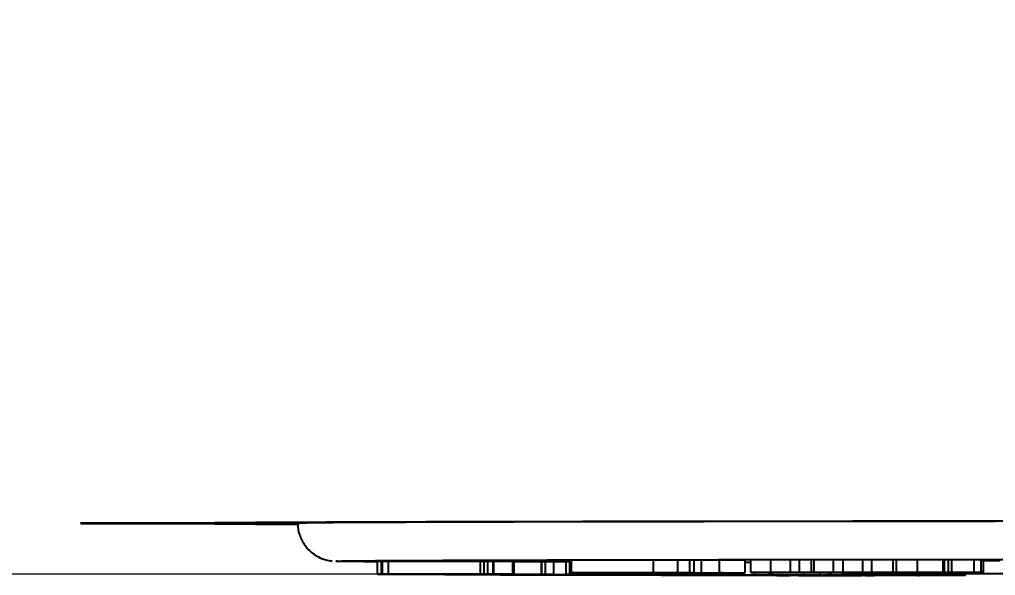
# Model space of a CAD drawing. Header units: millimetres. Extents: x 2451 to 4400, y 944 to 2322.
# Drawn here: x 3177.4 to 3254.7, y 1037.7 to 1081.7 of the extents above; entities that cross this region are included whole.
import ezdxf

# ---------------------------------------------------------------- set-up
doc = ezdxf.new("R2010")
doc.units = ezdxf.units.MM
doc.layers.add('AM_5', color=3, linetype='Continuous', lineweight=25)
doc.styles.add('SLDTEXTSTYLE1', font='txt.shx', dxfattribs={"width": 0.7, "bigfont": 'gbcbig.shx'})
doc.dimstyles.new('SLDDIMSTYLE12$0', dxfattribs={"dimtxt": 12, "dimasz": 10, "dimexe": 0, "dimexo": 0.0625, "dimgap": 0.875, "dimtad": 1, "dimdec": 1, "dimlfac": 1.8, "dimrnd": 1e-09, "dimzin": 12, "dimdsep": 46, "dimtxsty": 'SLDTEXTSTYLE1', "dimcen": 0.09, "dimdle": 8.16, "dimclrd": 3, "dimclre": 3, "dimadec": 0, "dimazin": 3, "dimtfac": 1, "dimtdec": 1, "dimtofl": 0, "dimtmove": 0, "dimatfit": 3, "dimfxl": 0, "dimfrac": 2, "dimtolj": 1, "dimlwd": 5, "dimlwe": 5, "dimarcsym": 0})

# ---------------------------------------------------------------- blocks, each defined once
blk = doc.blocks.new('*D67')
at = {"layer": 'AM_5', "color": 3, "lineweight": 5, "transparency": 16777216}
blk.add_line((3206.604, 1082.864), (3077.151, 1082.864), dxfattribs=at)
at = {"layer": 'AM_5', "color": 3, "linetype": 'Continuous', "lineweight": 5, "transparency": 16777216}
for p, q in [((3077.151, 1072.864), (3077.151, 1047.791)), ((3205.709, 1037.791), (3077.151, 1037.791))]:
    blk.add_line(p, q, dxfattribs=at)
at = {"layer": 'AM_5', "color": 3, "transparency": 16777216}
for points in [[(3075.485, 1072.864), (3078.818, 1072.864), (3077.151, 1082.864)], [(3075.485, 1047.791), (3078.818, 1047.791), (3077.151, 1037.791)]]:
    blk.add_solid(points, dxfattribs=at)
at = {"layer": 'Defpoints', "color": 0, "transparency": 16777216}
for p in [(3206.667, 1082.864), (3077.151, 1037.791), (3205.772, 1037.791)]:
    blk.add_point(p, dxfattribs=at)
at = {"layer": 'AM_5', "color": 0, "transparency": 16777216, "insert": (3070.276, 1060.328), "char_height": 12, "attachment_point": 5, "rotation": 90, "style": 'SLDTEXTSTYLE1'}
blk.add_mtext('\\A1;45', dxfattribs=at)

msp = doc.modelspace()

# ---------------------------------------------------------------- linework, layer by layer
at = {"color": 7, "linetype": 'Continuous', "lineweight": 25}
for p, q in [((3202.467, 1038.809), (3202.521, 1038.811)), ((3206.078, 1038.792), (3205.772, 1038.791)), ((3205.772, 1037.791), (3205.772, 1038.791)), ((3206.141, 1038.791), (3206.078, 1038.792)), ((3206.078, 1037.792), (3206.078, 1038.792)), ((3206.141, 1038.791), (3206.141, 1037.791)), ((3213.932, 1038.793), (3206.631, 1038.79)), ((3206.631, 1037.79), (3206.631, 1038.79)), ((3213.932, 1037.793), (3213.932, 1038.793)), ((3214.51, 1038.795), (3214.203, 1038.795)), ((3214.203, 1037.795), (3214.203, 1038.795)), ((3214.92, 1038.79), (3214.51, 1038.795)), ((3214.51, 1037.795), (3214.51, 1038.795)), ((3214.976, 1038.788), (3214.92, 1038.79)), ((3214.92, 1037.79), (3214.92, 1038.79)), ((3214.979, 1037.788), (3214.979, 1038.788)), ((3216.48, 1037.777), (3216.48, 1038.777)), ((3216.583, 1037.775), (3216.583, 1038.775)), ((3218.747, 1038.757), (3216.583, 1038.755)), ((3218.747, 1037.757), (3218.747, 1038.757)), ((3219.04, 1038.759), (3218.763, 1038.759)), ((3218.763, 1037.759), (3218.763, 1038.759)), ((3219.726, 1038.757), (3219.04, 1038.759)), ((3219.04, 1038.759), (3219.04, 1037.759)), ((3219.726, 1037.757), (3219.726, 1038.757)), ((3220.703, 1038.749), (3219.726, 1038.748)), ((3220.98, 1038.751), (3220.703, 1038.751)), ((3220.703, 1037.751), (3220.703, 1038.751)), ((3221.125, 1038.751), (3220.98, 1038.751)), ((3220.98, 1037.751), (3220.98, 1038.751)), ((3227.615, 1038.895), (3221.125, 1038.875)), ((3221.125, 1037.875), (3221.125, 1038.875)), ((3229.547, 1038.9), (3227.615, 1038.899)), ((3227.615, 1037.899), (3227.615, 1038.899)), ((3229.547, 1037.9), (3229.547, 1038.9)), ((3230.5, 1038.895), (3229.547, 1038.895)), ((3230.5, 1037.895), (3230.5, 1038.895)), ((3231.419, 1038.884), (3230.846, 1038.885)), ((3230.846, 1037.885), (3230.846, 1038.885)), ((3232.847, 1038.889), (3231.419, 1038.884)), ((3231.419, 1037.884), (3231.419, 1038.884)), ((3234.874, 1038.894), (3232.847, 1038.893)), ((3232.847, 1037.893), (3232.847, 1038.893)), ((3234.874, 1037.894), (3234.874, 1038.894)), ((3236.908, 1038.912), (3235.328, 1038.909)), ((3235.328, 1037.91), (3235.328, 1038.909)), ((3238.47, 1038.919), (3236.908, 1038.919)), ((3236.908, 1037.919), (3236.908, 1038.919)), ((3238.47, 1037.919), (3238.47, 1038.919)), ((3239.184, 1038.915), (3238.47, 1038.917)), ((3240.119, 1038.916), (3239.184, 1038.915)), ((3239.184, 1037.915), (3239.184, 1038.915)), ((3240.35, 1038.918), (3240.119, 1038.916)), ((3240.119, 1037.916), (3240.119, 1038.916)), ((3241.873, 1038.917), (3240.35, 1038.918)), ((3240.35, 1037.918), (3240.35, 1038.918)), ((3242.633, 1038.919), (3241.873, 1038.918)), ((3241.873, 1037.918), (3241.873, 1038.918)), ((3244.197, 1038.927), (3242.633, 1038.926)), ((3242.633, 1037.926), (3242.633, 1038.926)), ((3244.197, 1037.927), (3244.197, 1038.927)), ((3244.912, 1038.923), (3244.197, 1038.925)), ((3246.604, 1038.925), (3244.912, 1038.923)), ((3244.912, 1037.923), (3244.912, 1038.923)), ((3246.858, 1038.927), (3246.604, 1038.925)), ((3246.604, 1037.925), (3246.604, 1038.925)), ((3248.523, 1038.926), (3246.858, 1038.927)), ((3246.858, 1037.927), (3246.858, 1038.927)), ((3248.523, 1037.926), (3248.523, 1038.926)), ((3250.662, 1038.92), (3250.549, 1038.921)), ((3250.549, 1037.921), (3250.549, 1038.921)), ((3250.662, 1037.92), (3250.662, 1038.92)), ((3250.968, 1038.911), (3250.662, 1038.911)), ((3251.238, 1038.914), (3250.968, 1038.911)), ((3250.968, 1037.911), (3250.968, 1038.911)), ((3253.002, 1038.913), (3251.238, 1038.914)), ((3251.238, 1037.914), (3251.238, 1038.914)), ((3253.002, 1037.913), (3253.002, 1038.913)), ((3253.572, 1037.904), (3253.572, 1038.904)), ((3253.737, 1037.903), (3253.737, 1038.903)), ((3205.772, 1037.791), (3206.078, 1037.792)), ((3206.163, 1037.787), (3205.772, 1037.791)), ((3206.078, 1037.792), (3206.141, 1037.791)), ((3206.452, 1037.787), (3206.469, 1037.787)), ((3206.631, 1037.79), (3213.932, 1037.793)), ((3214.078, 1037.791), (3206.777, 1037.788)), ((3207.625, 1037.789), (3207.625, 1037.772)), ((3211.077, 1037.783), (3211.077, 1037.79)), ((3212.034, 1037.747), (3211.088, 1037.751)), ((3211.088, 1037.751), (3211.365, 1037.751)), ((3211.365, 1037.751), (3211.554, 1037.751)), ((3212.311, 1037.747), (3212.034, 1037.747)), ((3212.122, 1037.748), (3212.311, 1037.747)), ((3212.136, 1037.75), (3218.747, 1037.757)), ((3218.52, 1037.756), (3212.278, 1037.749)), ((3212.311, 1037.747), (3212.311, 1037.749)), ((3213.477, 1037.741), (3218.568, 1037.756)), ((3213.477, 1037.741), (3213.477, 1037.751)), ((3213.619, 1037.74), (3213.477, 1037.741)), ((3220.878, 1037.748), (3213.619, 1037.74)), ((3214.259, 1037.794), (3214.203, 1037.795)), ((3214.203, 1037.795), (3214.51, 1037.795)), ((3214.51, 1037.795), (3214.92, 1037.79)), ((3214.92, 1037.79), (3214.902, 1037.788)), ((3219.726, 1037.757), (3215.278, 1037.743)), ((3215.278, 1037.743), (3215.326, 1037.743)), ((3215.326, 1037.743), (3220.735, 1037.749)), ((3215.326, 1037.743), (3215.326, 1037.743)), ((3215.477, 1037.742), (3215.477, 1037.735)), ((3215.821, 1037.732), (3215.515, 1037.734)), ((3218.091, 1037.745), (3218.091, 1037.743)), ((3218.568, 1037.756), (3218.52, 1037.756)), ((3218.905, 1037.759), (3218.763, 1037.759)), ((3218.763, 1037.759), (3219.04, 1037.759)), ((3219.04, 1037.759), (3219.726, 1037.757)), ((3220.015, 1037.723), (3225.679, 1037.733)), ((3226.158, 1037.731), (3220.535, 1037.721)), ((3220.891, 1037.75), (3220.703, 1037.751)), ((3220.703, 1037.751), (3220.98, 1037.751)), ((3220.728, 1037.734), (3220.728, 1037.748)), ((3220.735, 1037.749), (3220.735, 1037.751)), ((3220.98, 1037.751), (3221.926, 1037.747)), ((3221.125, 1037.875), (3227.867, 1037.896)), ((3221.993, 1037.876), (3221.125, 1037.875)), ((3221.648, 1037.747), (3221.46, 1037.748)), ((3221.926, 1037.747), (3221.648, 1037.747)), ((3221.926, 1037.747), (3221.926, 1037.876)), ((3224.266, 1037.883), (3222.766, 1037.879)), ((3222.93, 1037.875), (3222.93, 1037.879)), ((3222.93, 1037.875), (3222.933, 1037.875)), ((3222.933, 1037.875), (3222.933, 1037.879)), ((3223.275, 1037.735), (3225.103, 1037.737)), ((3223.429, 1037.735), (3223.275, 1037.735)), ((3223.49, 1037.743), (3223.49, 1037.875)), ((3223.87, 1037.74), (3223.87, 1037.875)), ((3228.897, 1037.877), (3224.266, 1037.883)), ((3226.236, 1037.89), (3224.818, 1037.885)), ((3224.818, 1037.885), (3229.449, 1037.878)), ((3225.103, 1037.737), (3225.103, 1037.874)), ((3225.103, 1037.737), (3228.181, 1037.729)), ((3225.817, 1037.869), (3226.963, 1037.871)), ((3230.867, 1037.883), (3226.236, 1037.89)), ((3226.351, 1037.877), (3226.351, 1037.88)), ((3229.547, 1037.9), (3226.788, 1037.891)), ((3226.788, 1037.891), (3230.446, 1037.886)), ((3228.181, 1037.729), (3226.904, 1037.726)), ((3226.912, 1037.875), (3226.912, 1037.88)), ((3226.963, 1037.871), (3226.963, 1037.88)), ((3226.963, 1037.871), (3228.897, 1037.877)), ((3234.874, 1037.894), (3227.304, 1037.87)), ((3227.615, 1037.899), (3229.547, 1037.9)), ((3227.867, 1037.896), (3227.615, 1037.899)), ((3228.181, 1037.729), (3228.181, 1037.873)), ((3228.195, 1037.873), (3228.195, 1037.705)), ((3228.815, 1037.894), (3228.815, 1037.898)), ((3228.815, 1037.894), (3230.5, 1037.895)), ((3229.449, 1037.885), (3229.449, 1037.878)), ((3229.449, 1037.878), (3230.867, 1037.883)), ((3229.676, 1037.878), (3229.676, 1037.712)), ((3230.846, 1037.885), (3231.419, 1037.884)), ((3231.419, 1037.884), (3233.114, 1037.89)), ((3232.626, 1037.855), (3232.395, 1037.855)), ((3232.626, 1037.855), (3232.626, 1037.887)), ((3232.847, 1037.893), (3234.874, 1037.894)), ((3233.114, 1037.89), (3232.847, 1037.893)), ((3234.8, 1037.716), (3234.8, 1037.893)), ((3235.328, 1037.91), (3238.424, 1037.914)), ((3236.189, 1037.909), (3235.328, 1037.91)), ((3235.636, 1037.711), (3235.636, 1037.909)), ((3236.799, 1037.711), (3236.799, 1037.91)), ((3236.908, 1037.919), (3238.47, 1037.919)), ((3236.978, 1037.712), (3236.978, 1037.911)), ((3238.179, 1037.912), (3237.478, 1037.911)), ((3237.879, 1037.9), (3237.879, 1037.912)), ((3237.879, 1037.9), (3238.22, 1037.904)), ((3238.087, 1037.9), (3237.879, 1037.9)), ((3238.47, 1037.919), (3238.323, 1037.918)), ((3238.323, 1037.918), (3239.184, 1037.915)), ((3239.048, 1037.895), (3250.968, 1037.911)), ((3239.906, 1037.894), (3239.048, 1037.895)), ((3239.171, 1037.911), (3239.161, 1037.911)), ((3239.184, 1037.915), (3240.119, 1037.916)), ((3241.919, 1037.917), (3239.407, 1037.914)), ((3239.407, 1037.914), (3239.818, 1037.913)), ((3239.507, 1037.708), (3239.507, 1037.895)), ((3239.818, 1037.913), (3239.818, 1037.915)), ((3240.119, 1037.916), (3240.35, 1037.918)), ((3240.314, 1037.901), (3248.086, 1037.912)), ((3241.177, 1037.901), (3240.314, 1037.901)), ((3240.35, 1037.918), (3241.919, 1037.917)), ((3240.839, 1037.703), (3240.839, 1037.896)), ((3245.872, 1037.903), (3241.197, 1037.897)), ((3241.935, 1037.906), (3241.244, 1037.904)), ((3241.53, 1037.704), (3241.53, 1037.897)), ((3241.68, 1037.705), (3241.68, 1037.897)), ((3241.873, 1037.918), (3244.151, 1037.922)), ((3242.733, 1037.918), (3241.873, 1037.918)), ((3241.919, 1037.917), (3241.919, 1037.918)), ((3250.005, 1037.914), (3242.469, 1037.903)), ((3242.538, 1037.887), (3242.538, 1037.899)), ((3242.746, 1037.887), (3242.538, 1037.887)), ((3242.608, 1037.912), (3242.608, 1037.918)), ((3242.633, 1037.926), (3244.197, 1037.927)), ((3243.174, 1037.899), (3243.174, 1037.836)), ((3243.174, 1037.833), (3243.174, 1037.836)), ((3243.174, 1037.836), (3253.063, 1037.836)), ((3244.215, 1037.833), (3243.174, 1037.833)), ((3243.174, 1037.775), (3243.174, 1037.833)), ((3243.174, 1037.772), (3243.174, 1037.775)), ((3243.174, 1037.775), (3244.215, 1037.775)), ((3251.252, 1037.772), (3243.174, 1037.772)), ((3243.591, 1037.908), (3243.591, 1037.923)), ((3243.817, 1037.908), (3243.591, 1037.908)), ((3243.853, 1037.899), (3243.853, 1037.9)), ((3243.853, 1037.899), (3245.505, 1037.899)), ((3244.197, 1037.927), (3244.015, 1037.926)), ((3244.015, 1037.926), (3244.912, 1037.923)), ((3244.119, 1037.917), (3244.023, 1037.92)), ((3244.215, 1037.775), (3244.215, 1037.833)), ((3244.912, 1037.923), (3246.604, 1037.925)), ((3245.505, 1037.899), (3244.996, 1037.898)), ((3248.523, 1037.926), (3245.191, 1037.922)), ((3245.505, 1037.899), (3245.505, 1037.903)), ((3245.633, 1037.893), (3245.633, 1037.903)), ((3245.782, 1037.893), (3245.633, 1037.893)), ((3245.775, 1037.778), (3245.775, 1037.83)), ((3247.814, 1037.897), (3245.872, 1037.903)), ((3246.165, 1037.7), (3246.165, 1037.772)), ((3246.315, 1037.699), (3246.315, 1037.772)), ((3246.433, 1037.772), (3246.433, 1037.699)), ((3246.604, 1037.925), (3246.858, 1037.927)), ((3253.002, 1037.913), (3246.691, 1037.904)), ((3246.691, 1037.904), (3248.672, 1037.898)), ((3246.858, 1037.927), (3248.523, 1037.926)), ((3247.583, 1037.914), (3246.933, 1037.912)), ((3247.829, 1037.698), (3247.829, 1037.772)), ((3248.086, 1037.912), (3248.34, 1037.914)), ((3248.34, 1037.914), (3250.005, 1037.914)), ((3248.541, 1037.905), (3248.541, 1037.907)), ((3248.631, 1037.904), (3248.541, 1037.905)), ((3248.554, 1037.682), (3248.554, 1037.772)), ((3248.65, 1037.682), (3248.65, 1037.772)), ((3248.652, 1037.806), (3248.652, 1037.83)), ((3252.459, 1037.806), (3248.652, 1037.806)), ((3252.613, 1037.804), (3248.652, 1037.804)), ((3248.652, 1037.804), (3248.652, 1037.777)), ((3248.672, 1037.898), (3248.672, 1037.907)), ((3249.017, 1037.896), (3249.017, 1037.907)), ((3250.212, 1037.833), (3252.113, 1037.833)), ((3250.212, 1037.775), (3250.212, 1037.804)), ((3250.212, 1037.775), (3251.252, 1037.775)), ((3250.264, 1037.695), (3250.264, 1037.772)), ((3250.382, 1037.696), (3250.382, 1037.772)), ((3250.549, 1037.921), (3250.662, 1037.92)), ((3250.968, 1037.911), (3251.238, 1037.914)), ((3251.238, 1037.914), (3253.002, 1037.913)), ((3251.252, 1037.775), (3251.252, 1037.804)), ((3251.252, 1037.775), (3251.252, 1037.772)), ((3252.308, 1037.694), (3252.308, 1037.804)), ((3258.181, 1037.772), (3252.613, 1037.804)), ((3253.063, 1037.836), (3253.063, 1037.902)), ((3218.865, 1037.723), (3219.108, 1037.724)), ((3220.551, 1037.719), (3218.865, 1037.723)), ((3219.108, 1037.724), (3219.401, 1037.723)), ((3220.502, 1037.72), (3220.793, 1037.719)), ((3220.793, 1037.719), (3220.551, 1037.719)), ((3220.793, 1037.719), (3220.793, 1037.722)), ((3226.904, 1037.726), (3226.702, 1037.726)), ((3231.823, 1037.696), (3232.004, 1037.697)), ((3233.881, 1037.693), (3231.823, 1037.696)), ((3232.004, 1037.697), (3232.303, 1037.696)), ((3232.929, 1037.696), (3237.204, 1037.709)), ((3235.587, 1037.701), (3233.615, 1037.695)), ((3233.761, 1037.694), (3233.761, 1037.696)), ((3233.761, 1037.694), (3234.062, 1037.694)), ((3234.062, 1037.694), (3233.881, 1037.693)), ((3234.062, 1037.694), (3234.062, 1037.697)), ((3236.915, 1037.699), (3235.587, 1037.701)), ((3237.889, 1037.708), (3235.766, 1037.702)), ((3235.766, 1037.702), (3236.838, 1037.7)), ((3236.799, 1037.711), (3236.978, 1037.712)), ((3237.055, 1037.711), (3236.799, 1037.711)), ((3236.838, 1037.7), (3236.838, 1037.705)), ((3236.978, 1037.712), (3239.507, 1037.708)), ((3237.387, 1037.688), (3237.387, 1037.707)), ((3237.387, 1037.688), (3237.535, 1037.689)), ((3242.054, 1037.683), (3237.387, 1037.688)), ((3237.535, 1037.689), (3237.535, 1037.707)), ((3237.535, 1037.689), (3237.81, 1037.688)), ((3238.421, 1037.689), (3241.973, 1037.703)), ((3239.113, 1037.708), (3238.513, 1037.709)), ((3241.016, 1037.695), (3239.153, 1037.688)), ((3239.365, 1037.687), (3239.365, 1037.689)), ((3239.365, 1037.687), (3240.555, 1037.685)), ((3239.662, 1037.701), (3240.105, 1037.703)), ((3240.555, 1037.685), (3240.555, 1037.693)), ((3242.341, 1037.694), (3241.016, 1037.695)), ((3242.705, 1037.702), (3241.166, 1037.696)), ((3241.166, 1037.696), (3242.491, 1037.694)), ((3241.53, 1037.704), (3241.68, 1037.705)), ((3241.759, 1037.704), (3241.53, 1037.704)), ((3241.68, 1037.705), (3246.165, 1037.7)), ((3241.973, 1037.703), (3242.037, 1037.703)), ((3243.524, 1037.686), (3242.054, 1037.683)), ((3242.491, 1037.694), (3242.491, 1037.701)), ((3242.815, 1037.69), (3242.541, 1037.69)), ((3242.541, 1037.69), (3242.642, 1037.69)), ((3244.281, 1037.695), (3242.815, 1037.69)), ((3243.008, 1037.682), (3243.008, 1037.685)), ((3244.934, 1037.68), (3243.008, 1037.682)), ((3243.008, 1037.682), (3243.125, 1037.682)), ((3243.125, 1037.682), (3243.125, 1037.685)), ((3243.125, 1037.682), (3243.51, 1037.682)), ((3244.595, 1037.701), (3243.314, 1037.702)), ((3243.345, 1037.686), (3243.345, 1037.692)), ((3243.345, 1037.686), (3243.524, 1037.686)), ((3243.51, 1037.682), (3243.51, 1037.686)), ((3243.524, 1037.686), (3243.524, 1037.692)), ((3243.857, 1037.695), (3243.857, 1037.701)), ((3243.857, 1037.695), (3244.007, 1037.696)), ((3244.007, 1037.696), (3244.007, 1037.701)), ((3244.007, 1037.696), (3244.281, 1037.695)), ((3244.1, 1037.682), (3246.882, 1037.697)), ((3244.1, 1037.682), (3244.1, 1037.695)), ((3244.281, 1037.695), (3244.281, 1037.701)), ((3247.014, 1037.696), (3244.389, 1037.682)), ((3244.666, 1037.681), (3244.666, 1037.684)), ((3244.666, 1037.681), (3245.052, 1037.681)), ((3245.052, 1037.681), (3244.934, 1037.68)), ((3245.052, 1037.681), (3245.052, 1037.686)), ((3245.822, 1037.696), (3245.543, 1037.696)), ((3246.165, 1037.7), (3245.822, 1037.696)), ((3246.604, 1037.698), (3246.315, 1037.699)), ((3246.315, 1037.699), (3246.433, 1037.699)), ((3246.433, 1037.699), (3247.829, 1037.698)), ((3246.882, 1037.697), (3246.926, 1037.698)), ((3247.111, 1037.696), (3247.014, 1037.696)), ((3247.872, 1037.678), (3247.111, 1037.696)), ((3247.829, 1037.698), (3248.554, 1037.682)), ((3248.161, 1037.677), (3247.872, 1037.678)), ((3251.216, 1037.693), (3248.161, 1037.677)), ((3248.554, 1037.682), (3248.65, 1037.682)), ((3248.65, 1037.682), (3250.927, 1037.694)), ((3250.264, 1037.695), (3250.382, 1037.696)), ((3250.65, 1037.695), (3250.264, 1037.695)), ((3250.382, 1037.696), (3252.308, 1037.694)), ((3250.927, 1037.694), (3250.972, 1037.694)), ((3252.191, 1037.694), (3251.805, 1037.694)), ((3252.308, 1037.694), (3252.191, 1037.694))]:
    msp.add_line(p, q, dxfattribs=at)
at = {"color": 7, "linetype": 'Continuous', "lineweight": 25, "flags": 128}
for points in [[(3193.667, 1041.809), (3193.489, 1041.806), (3192.97, 1041.803), (3192.144, 1041.801), (3191.067, 1041.799), (3189.812, 1041.798), (3188.467, 1041.798), (3187.121, 1041.798), (3185.867, 1041.799), (3184.79, 1041.801), (3183.963, 1041.803), (3183.444, 1041.806), (3183.267, 1041.809), (3183.444, 1041.812), (3183.963, 1041.814), (3184.79, 1041.817), (3185.867, 1041.818), (3187.121, 1041.82), (3188.467, 1041.82), (3189.812, 1041.82), (3191.067, 1041.818), (3192.144, 1041.817), (3192.97, 1041.814), (3193.489, 1041.812), (3193.667, 1041.809)], [(3186.287, 1041.796), (3186.218, 1041.815), (3186.212, 1041.819)], [(3193.241, 1041.779), (3193.049, 1041.798), (3192.98, 1041.814)], [(3254.705, 1041.958), (3249.834, 1041.955), (3245.069, 1041.951), (3240.432, 1041.947), (3235.948, 1041.942), (3231.638, 1041.936), (3227.524, 1041.93), (3223.626, 1041.923), (3219.964, 1041.916), (3216.557, 1041.908), (3213.42, 1041.9), (3210.57, 1041.891), (3208.021, 1041.881), (3205.786, 1041.872), (3203.875, 1041.862), (3202.299, 1041.851), (3201.064, 1041.841), (3200.178, 1041.83), (3199.645, 1041.82), (3199.467, 1041.809), (3199.467, 1041.809)]]:
    msp.add_lwpolyline(points, dxfattribs=at)
at = {"color": 7, "linetype": 'Continuous', "lineweight": 25}
for points, knots in [([(3186.287, 1041.821), (3185.733, 1041.821), (3184.599, 1041.82), (3183.29, 1041.816), (3182.452, 1041.813), (3182.176, 1041.809), (3182.452, 1041.805), (3183.29, 1041.801), (3184.599, 1041.798), (3185.733, 1041.797), (3186.287, 1041.796)], [0, 0, 0, 0, 0.122089, 0.25, 0.377911, 0.5, 0.622089, 0.75, 0.877911, 1, 1, 1, 1]), ([(3193.241, 1041.839), (3193.008, 1041.837), (3192.533, 1041.833), (3190.948, 1041.828), (3188.856, 1041.824), (3187.133, 1041.822), (3186.287, 1041.821)], [0, 0, 0, 0, 0.245796, 0.5, 0.754204, 1, 1, 1, 1]), ([(3186.287, 1041.796), (3187.133, 1041.796), (3188.856, 1041.794), (3190.948, 1041.79), (3192.533, 1041.784), (3193.008, 1041.781), (3193.241, 1041.779)], [0, 0, 0, 0, 0.245796, 0.5, 0.754204, 1, 1, 1, 1]), ([(3256.833, 1041.975), (3254.337, 1041.974), (3249.3, 1041.972), (3241.923, 1041.966), (3234.681, 1041.959), (3227.702, 1041.95), (3221.099, 1041.94), (3215.005, 1041.928), (3209.512, 1041.915), (3204.701, 1041.901), (3200.638, 1041.886), (3197.369, 1041.871), (3194.83, 1041.855), (3193.768, 1041.844), (3193.241, 1041.839)], [0, 0, 0, 0, 0.079959, 0.161371, 0.244142, 0.328893, 0.414217, 0.5, 0.585778, 0.671102, 0.755858, 0.838624, 0.920039, 1, 1, 1, 1]), ([(3193.241, 1041.779), (3193.773, 1041.773), (3194.847, 1041.763), (3196.982, 1041.749), (3198.785, 1041.741), (3199.48, 1041.737)], [0, 0, 0, 0, 0.376395, 0.759633, 1, 1, 1, 1]), ([(3199.488, 1041.806), (3199.481, 1041.755), (3199.432, 1041.38), (3199.648, 1040.678), (3200.135, 1039.83), (3200.791, 1039.28), (3201.379, 1038.999), (3201.79, 1038.879), (3202.074, 1038.831), (3202.145, 1038.825), (3202.187, 1038.821)], [0, 0, 0, 0, 0.030661, 0.221524, 0.412563, 0.604262, 0.714262, 0.802035, 0.882755, 1, 1, 1, 1]), ([(3205.772, 1038.764), (3205.552, 1038.766), (3204.598, 1038.771), (3203.568, 1038.782), (3202.625, 1038.795), (3202.519, 1038.804), (3202.467, 1038.809)], [0, 0, 0, 0, 0.093549, 0.407564, 0.703776, 1, 1, 1, 1]), ([(3202.521, 1038.811), (3202.569, 1038.815), (3202.675, 1038.823), (3203.545, 1038.836), (3205.026, 1038.849), (3207.201, 1038.863), (3210.032, 1038.876), (3213.546, 1038.889), (3217.7, 1038.901), (3222.443, 1038.913), (3227.705, 1038.923), (3233.397, 1038.932), (3239.419, 1038.939), (3245.642, 1038.945), (3252.008, 1038.95), (3258.36, 1038.953), (3264.699, 1038.955), (3270.966, 1038.955), (3277.234, 1038.955), (3283.572, 1038.953), (3289.925, 1038.95), (3296.291, 1038.945), (3302.514, 1038.939), (3308.537, 1038.932), (3314.228, 1038.923), (3319.49, 1038.913), (3324.233, 1038.901), (3328.387, 1038.889), (3331.901, 1038.876), (3334.732, 1038.863), (3336.907, 1038.849), (3338.388, 1038.836), (3339.26, 1038.823), (3339.366, 1038.815), (3339.414, 1038.811)], [0, 0, 0, 0, 0.023828, 0.053273, 0.084485, 0.115699, 0.147957, 0.180726, 0.213842, 0.247136, 0.28043, 0.313546, 0.346314, 0.378573, 0.409785, 0.440999, 0.470442, 0.499888, 0.529332, 0.558778, 0.58999, 0.621203, 0.653462, 0.68623, 0.719347, 0.752641, 0.785934, 0.819051, 0.851819, 0.884078, 0.915289, 0.946503, 0.975948, 1, 1, 1, 1]), ([(3206.631, 1038.79), (3206.562, 1038.79), (3206.462, 1038.79), (3206.332, 1038.79), (3206.249, 1038.79), (3206.179, 1038.79), (3206.156, 1038.791), (3206.141, 1038.791)], [0, 0, 0, 0, 0.282258, 0.415886, 0.550305, 0.716557, 1, 1, 1, 1]), ([(3214.26, 1038.793), (3214.262, 1038.793), (3214.266, 1038.793), (3214.22, 1038.793), (3214.129, 1038.793), (3214.025, 1038.793), (3213.952, 1038.793), (3213.932, 1038.793)], [0, 0, 0, 0, 0.132695, 0.344902, 0.557282, 0.875523, 1, 1, 1, 1]), ([(3216.48, 1038.777), (3216.35, 1038.777), (3216.106, 1038.778), (3215.504, 1038.78), (3215.105, 1038.78), (3214.979, 1038.78)], [0, 0, 0, 0, 0.440415, 0.822801, 1, 1, 1, 1]), ([(3216.563, 1038.775), (3216.558, 1038.776), (3216.551, 1038.776), (3216.49, 1038.777), (3216.48, 1038.777)], [0, 0, 0, 0, 0.8307195, 1, 1, 1, 1]), ([(3230.846, 1038.885), (3230.812, 1038.886), (3230.75, 1038.887), (3230.624, 1038.889), (3230.539, 1038.89), (3230.5, 1038.89)], [0, 0, 0, 0, 0.408182, 0.725272, 1, 1, 1, 1]), ([(3235.328, 1038.714), (3235.313, 1038.714), (3235.217, 1038.715), (3234.991, 1038.715), (3234.8, 1038.716)], [0, 0, 0, 0, 0.156668, 1, 1, 1, 1]), ([(3250.549, 1038.921), (3249.88, 1038.92), (3249.202, 1038.92), (3248.532, 1038.92), (3248.523, 1038.92)], [0, 0, 0, 0, 0.986687, 1, 1, 1, 1]), ([(3253.572, 1038.904), (3253.461, 1038.904), (3253.302, 1038.905), (3253.071, 1038.905), (3253.002, 1038.905)], [0, 0, 0, 0, 0.700719, 1, 1, 1, 1]), ([(3253.735, 1038.903), (3253.723, 1038.903), (3253.696, 1038.903), (3253.616, 1038.904), (3253.572, 1038.904)], [0, 0, 0, 0, 0.457866, 1, 1, 1, 1]), ([(3255.033, 1038.836), (3254.926, 1038.836), (3254.506, 1038.836), (3254.065, 1038.836), (3253.737, 1038.836)], [0, 0, 0, 0, 0.254888, 1, 1, 1, 1]), ([(3206.141, 1037.791), (3206.16, 1037.791), (3206.186, 1037.79), (3206.28, 1037.79), (3206.376, 1037.79), (3206.496, 1037.79), (3206.585, 1037.79), (3206.631, 1037.79)], [0, 0, 0, 0, 0.35696, 0.506296, 0.628832, 0.807113, 1, 1, 1, 1]), ([(3211.352, 1037.781), (3210.685, 1037.781), (3209.622, 1037.78), (3208.229, 1037.781), (3207.295, 1037.782), (3206.583, 1037.784), (3206.285, 1037.785), (3206.182, 1037.787), (3206.163, 1037.787)], [0, 0, 0, 0, 0.298114, 0.474394, 0.620068, 0.765882, 0.956507, 1, 1, 1, 1]), ([(3206.777, 1037.788), (3206.727, 1037.788), (3206.639, 1037.788), (3206.537, 1037.788), (3206.474, 1037.788), (3206.465, 1037.788), (3206.461, 1037.787)], [0, 0, 0, 0, 0.290202, 0.50382, 0.763034, 1, 1, 1, 1]), ([(3206.469, 1037.787), (3206.563, 1037.786), (3206.743, 1037.785), (3207.42, 1037.783), (3208.435, 1037.782), (3209.704, 1037.782), (3210.639, 1037.783), (3211.077, 1037.783)], [0, 0, 0, 0, 0.1795953, 0.3437589, 0.4958271, 0.7636966, 1, 1, 1, 1]), ([(3207.655, 1037.772), (3207.647, 1037.773), (3207.606, 1037.773), (3207.9, 1037.775), (3208.583, 1037.777), (3209.801, 1037.779), (3210.799, 1037.779), (3211.29, 1037.78)], [0, 0, 0, 0, 0.036608, 0.183936, 0.408772, 0.708665, 1, 1, 1, 1]), ([(3212.953, 1037.768), (3212.298, 1037.767), (3211.184, 1037.767), (3209.684, 1037.767), (3208.696, 1037.768), (3208.021, 1037.769), (3207.819, 1037.77), (3207.715, 1037.771)], [0, 0, 0, 0, 0.333285, 0.566687, 0.735011, 0.863042, 1, 1, 1, 1]), ([(3208.016, 1037.771), (3207.985, 1037.772), (3207.925, 1037.772), (3208.117, 1037.773), (3208.576, 1037.775), (3209.721, 1037.777), (3210.824, 1037.777), (3211.574, 1037.778)], [0, 0, 0, 0, 0.098439, 0.192959, 0.327087, 0.54288, 1, 1, 1, 1]), ([(3212.67, 1037.77), (3212.024, 1037.77), (3211.034, 1037.769), (3209.746, 1037.769), (3208.965, 1037.769), (3208.432, 1037.77), (3208.138, 1037.77), (3208.047, 1037.771), (3208.016, 1037.771)], [0, 0, 0, 0, 0.386905, 0.593845, 0.741486, 0.842547, 0.944349, 1, 1, 1, 1]), ([(3211.077, 1037.783), (3211.737, 1037.783), (3212.691, 1037.784), (3213.777, 1037.785), (3214.361, 1037.786), (3214.525, 1037.787), (3214.607, 1037.788)], [0, 0, 0, 0, 0.452303, 0.653993, 0.826668, 1, 1, 1, 1]), ([(3211.29, 1037.78), (3211.947, 1037.78), (3213.066, 1037.781), (3214.546, 1037.78), (3215.517, 1037.779), (3216.173, 1037.778), (3216.374, 1037.777), (3216.48, 1037.777)], [0, 0, 0, 0, 0.335879, 0.572344, 0.731569, 0.859032, 1, 1, 1, 1]), ([(3214.893, 1037.786), (3214.777, 1037.786), (3214.544, 1037.784), (3213.712, 1037.783), (3212.6, 1037.781), (3211.749, 1037.781), (3211.352, 1037.781)], [0, 0, 0, 0, 0.221306, 0.442951, 0.740483, 1, 1, 1, 1]), ([(3211.554, 1037.751), (3211.596, 1037.75), (3211.655, 1037.75), (3211.781, 1037.75), (3211.895, 1037.75), (3212.018, 1037.75), (3212.097, 1037.75), (3212.136, 1037.75)], [0, 0, 0, 0, 0.3460999, 0.4934666, 0.642693, 0.8205684, 1, 1, 1, 1]), ([(3211.574, 1037.778), (3212.222, 1037.778), (3213.217, 1037.779), (3214.507, 1037.779), (3215.271, 1037.778), (3215.779, 1037.778), (3216.029, 1037.777), (3216.107, 1037.777), (3216.129, 1037.776)], [0, 0, 0, 0, 0.397346, 0.609831, 0.759517, 0.858592, 0.95839, 1, 1, 1, 1]), ([(3212.278, 1037.749), (3212.232, 1037.749), (3212.153, 1037.749), (3212.076, 1037.749), (3212.044, 1037.749), (3212.056, 1037.748), (3212.101, 1037.748), (3212.122, 1037.748)], [0, 0, 0, 0, 0.227355, 0.388209, 0.549679, 0.776891, 1, 1, 1, 1]), ([(3216.129, 1037.776), (3216.165, 1037.776), (3216.233, 1037.775), (3216.13, 1037.774), (3215.832, 1037.773), (3214.865, 1037.772), (3213.712, 1037.771), (3212.798, 1037.77), (3212.67, 1037.77)], [0, 0, 0, 0, 0.099013, 0.188639, 0.277978, 0.435263, 0.920804, 1, 1, 1, 1]), ([(3216.48, 1037.777), (3216.536, 1037.776), (3216.648, 1037.775), (3216.37, 1037.773), (3215.608, 1037.771), (3214.431, 1037.769), (3213.41, 1037.768), (3212.953, 1037.768)], [0, 0, 0, 0, 0.14267, 0.2869, 0.459199, 0.757548, 1, 1, 1, 1]), ([(3213.932, 1037.793), (3214.004, 1037.793), (3214.108, 1037.793), (3214.214, 1037.793), (3214.266, 1037.793), (3214.279, 1037.794), (3214.266, 1037.794), (3214.259, 1037.794)], [0, 0, 0, 0, 0.30393, 0.439412, 0.57524, 0.766538, 1, 1, 1, 1]), ([(3214.614, 1037.79), (3214.595, 1037.79), (3214.558, 1037.79), (3214.463, 1037.791), (3214.344, 1037.791), (3214.249, 1037.791), (3214.158, 1037.791), (3214.102, 1037.791), (3214.078, 1037.791)], [0, 0, 0, 0, 0.292195, 0.587448, 0.712259, 0.818051, 0.924072, 1, 1, 1, 1]), ([(3214.632, 1037.789), (3214.642, 1037.789), (3214.661, 1037.789), (3214.629, 1037.789), (3214.614, 1037.79)], [0, 0, 0, 0, 0.508302, 1, 1, 1, 1]), ([(3215.509, 1037.735), (3215.503, 1037.735), (3215.479, 1037.736), (3215.885, 1037.738), (3216.758, 1037.741), (3217.637, 1037.742), (3218.091, 1037.743)], [0, 0, 0, 0, 0.075612, 0.323708, 0.651392, 1, 1, 1, 1]), ([(3221.265, 1037.732), (3220.682, 1037.732), (3219.69, 1037.73), (3218.206, 1037.73), (3217.135, 1037.73), (3216.326, 1037.731), (3215.992, 1037.732), (3215.821, 1037.732)], [0, 0, 0, 0, 0.333528, 0.567546, 0.735799, 0.864912, 1, 1, 1, 1]), ([(3216.083, 1037.733), (3216.007, 1037.733), (3215.86, 1037.734), (3215.884, 1037.735), (3216.155, 1037.736), (3217.027, 1037.739), (3217.983, 1037.74), (3218.628, 1037.741)], [0, 0, 0, 0, 0.098651, 0.191047, 0.328598, 0.547094, 1, 1, 1, 1]), ([(3220.728, 1037.734), (3220.158, 1037.733), (3219.284, 1037.732), (3218.077, 1037.731), (3217.281, 1037.731), (3216.684, 1037.732), (3216.298, 1037.732), (3216.139, 1037.733), (3216.083, 1037.733)], [0, 0, 0, 0, 0.386956, 0.593793, 0.740338, 0.842099, 0.944778, 1, 1, 1, 1]), ([(3218.091, 1037.743), (3218.676, 1037.744), (3219.677, 1037.745), (3221.146, 1037.745), (3222.192, 1037.745), (3222.981, 1037.744), (3223.315, 1037.743), (3223.49, 1037.743)], [0, 0, 0, 0, 0.336368, 0.574645, 0.731944, 0.859761, 1, 1, 1, 1]), ([(3218.628, 1037.741), (3219.201, 1037.742), (3220.077, 1037.743), (3221.307, 1037.744), (3222.096, 1037.744), (3222.676, 1037.744), (3223.01, 1037.743), (3223.146, 1037.743), (3223.184, 1037.743)], [0, 0, 0, 0, 0.397528, 0.607391, 0.759995, 0.859904, 0.960457, 1, 1, 1, 1]), ([(3218.747, 1037.757), (3218.797, 1037.757), (3218.879, 1037.757), (3218.962, 1037.758), (3218.994, 1037.758), (3218.985, 1037.758), (3218.938, 1037.758), (3218.905, 1037.759)], [0, 0, 0, 0, 0.2393069, 0.3883408, 0.5382316, 0.6776492, 1, 1, 1, 1]), ([(3223.184, 1037.743), (3223.264, 1037.742), (3223.418, 1037.742), (3223.453, 1037.741), (3223.307, 1037.739), (3222.593, 1037.737), (3221.625, 1037.735), (3220.825, 1037.734), (3220.728, 1037.734)], [0, 0, 0, 0, 0.099186, 0.189605, 0.279846, 0.434014, 0.930829, 1, 1, 1, 1]), ([(3220.735, 1037.749), (3220.785, 1037.749), (3220.867, 1037.749), (3220.95, 1037.749), (3220.982, 1037.75), (3220.973, 1037.75), (3220.925, 1037.75), (3220.891, 1037.75)], [0, 0, 0, 0, 0.239079, 0.388006, 0.537788, 0.677074, 1, 1, 1, 1]), ([(3221.46, 1037.748), (3221.426, 1037.748), (3221.367, 1037.748), (3221.238, 1037.748), (3221.118, 1037.748), (3220.995, 1037.748), (3220.919, 1037.748), (3220.878, 1037.748)], [0, 0, 0, 0, 0.282446, 0.488833, 0.649378, 0.810868, 1, 1, 1, 1]), ([(3223.833, 1037.739), (3223.731, 1037.739), (3223.457, 1037.737), (3222.528, 1037.734), (3221.658, 1037.733), (3221.265, 1037.732)], [0, 0, 0, 0, 0.242788, 0.658331, 1, 1, 1, 1]), ([(3222.766, 1037.879), (3222.675, 1037.879), (3222.492, 1037.878), (3222.218, 1037.877), (3222.075, 1037.876), (3221.993, 1037.876)], [0, 0, 0, 0, 0.297154, 0.594531, 1, 1, 1, 1]), ([(3226.179, 1037.874), (3225.883, 1037.874), (3225.291, 1037.874), (3224.198, 1037.875), (3223.411, 1037.875), (3222.93, 1037.875)], [0, 0, 0, 0, 0.280043, 0.559301, 1, 1, 1, 1]), ([(3222.933, 1037.875), (3223.243, 1037.875), (3223.863, 1037.876), (3224.72, 1037.877), (3225.402, 1037.877), (3225.919, 1037.877), (3226.202, 1037.877), (3226.334, 1037.877), (3226.351, 1037.877)], [0, 0, 0, 0, 0.2778733, 0.555831, 0.7571621, 0.8707407, 0.982618, 1, 1, 1, 1]), ([(3225.792, 1037.734), (3225.654, 1037.734), (3225.446, 1037.735), (3225.09, 1037.735), (3224.597, 1037.735), (3224.049, 1037.735), (3223.6, 1037.735), (3223.429, 1037.735)], [0, 0, 0, 0, 0.240793, 0.359777, 0.461711, 0.794413, 1, 1, 1, 1]), ([(3223.49, 1037.743), (3223.636, 1037.742), (3223.857, 1037.742), (3223.835, 1037.741), (3223.827, 1037.74)], [0, 0, 0, 0, 0.659487, 1, 1, 1, 1]), ([(3225.679, 1037.733), (3225.717, 1037.733), (3225.819, 1037.733), (3225.929, 1037.733), (3225.994, 1037.733), (3226.009, 1037.733), (3226.012, 1037.733), (3225.994, 1037.733), (3225.918, 1037.734), (3225.842, 1037.734), (3225.792, 1037.734)], [0, 0, 0, 0, 0.166709, 0.438609, 0.487323, 0.517206, 0.541802, 0.578816, 0.723084, 1, 1, 1, 1]), ([(3232.395, 1037.855), (3232.139, 1037.856), (3231.519, 1037.86), (3229.26, 1037.865), (3227.14, 1037.868), (3225.817, 1037.869)], [0, 0, 0, 0, 0.209452, 0.506883, 1, 1, 1, 1]), ([(3226.99, 1037.731), (3226.962, 1037.731), (3226.876, 1037.731), (3226.758, 1037.731), (3226.656, 1037.732), (3226.601, 1037.732), (3226.571, 1037.732), (3226.496, 1037.732), (3226.356, 1037.731), (3226.233, 1037.731), (3226.158, 1037.731)], [0, 0, 0, 0, 0.124093, 0.372351, 0.496838, 0.517541, 0.538485, 0.574939, 0.740211, 1, 1, 1, 1]), ([(3226.988, 1037.874), (3226.971, 1037.874), (3226.935, 1037.874), (3226.81, 1037.874), (3226.63, 1037.874), (3226.404, 1037.874), (3226.254, 1037.874), (3226.179, 1037.874)], [0, 0, 0, 0, 0.087606, 0.17564, 0.445063, 0.721294, 1, 1, 1, 1]), ([(3226.351, 1037.877), (3226.501, 1037.876), (3226.755, 1037.876), (3226.916, 1037.875), (3226.988, 1037.874), (3227.025, 1037.874), (3226.999, 1037.874), (3226.988, 1037.874)], [0, 0, 0, 0, 0.4076992, 0.6900828, 0.8437541, 0.9341612, 1, 1, 1, 1]), ([(3226.702, 1037.726), (3226.885, 1037.727), (3227.144, 1037.728), (3227.314, 1037.729), (3227.363, 1037.729)], [0, 0, 0, 0, 0.710757, 1, 1, 1, 1]), ([(3227.37, 1037.729), (3227.373, 1037.729), (3227.387, 1037.729), (3227.266, 1037.73), (3227.099, 1037.731), (3226.99, 1037.731)], [0, 0, 0, 0, 0.096311, 0.412079, 1, 1, 1, 1]), ([(3227.304, 1037.87), (3227.855, 1037.869), (3228.874, 1037.868), (3230.243, 1037.865), (3231.662, 1037.862), (3232.351, 1037.858), (3232.587, 1037.856), (3232.626, 1037.855)], [0, 0, 0, 0, 0.221372, 0.409276, 0.596404, 0.933221, 1, 1, 1, 1]), ([(3230.446, 1037.886), (3230.253, 1037.887), (3229.948, 1037.889), (3229.427, 1037.892), (3229.02, 1037.894), (3228.815, 1037.894)], [0, 0, 0, 0, 0.46227, 0.729265, 1, 1, 1, 1]), ([(3230.5, 1037.895), (3230.444, 1037.895), (3230.354, 1037.893), (3230.406, 1037.892), (3230.456, 1037.891), (3230.482, 1037.891)], [0, 0, 0, 0, 0.451045, 0.724772, 1, 1, 1, 1]), ([(3230.482, 1037.891), (3230.54, 1037.89), (3230.644, 1037.889), (3230.767, 1037.887), (3230.82, 1037.886), (3230.846, 1037.885)], [0, 0, 0, 0, 0.39149, 0.695584, 1, 1, 1, 1]), ([(3237.478, 1037.911), (3237.34, 1037.911), (3237.063, 1037.911), (3236.623, 1037.91), (3236.347, 1037.909), (3236.189, 1037.909)], [0, 0, 0, 0, 0.297582, 0.595326, 1, 1, 1, 1]), ([(3238.424, 1037.914), (3238.242, 1037.914), (3237.906, 1037.915), (3237.399, 1037.917), (3237.072, 1037.918), (3236.908, 1037.919)], [0, 0, 0, 0, 0.369183, 0.684555, 1, 1, 1, 1]), ([(3239.061, 1037.907), (3238.966, 1037.906), (3238.776, 1037.903), (3238.318, 1037.901), (3238.087, 1037.9)], [0, 0, 0, 0, 0.493905, 1, 1, 1, 1]), ([(3238.305, 1037.908), (3238.307, 1037.908), (3238.341, 1037.91), (3238.258, 1037.911), (3238.179, 1037.912)], [0, 0, 0, 0, 0.05128, 1, 1, 1, 1]), ([(3241.244, 1037.904), (3241.078, 1037.905), (3240.746, 1037.906), (3240.047, 1037.908), (3239.52, 1037.91), (3239.171, 1037.911)], [0, 0, 0, 0, 0.25307, 0.506097, 1, 1, 1, 1]), ([(3239.818, 1037.913), (3240.128, 1037.913), (3240.756, 1037.913), (3241.551, 1037.913), (3242.11, 1037.913), (3242.422, 1037.913), (3242.547, 1037.913), (3242.608, 1037.912)], [0, 0, 0, 0, 0.325958, 0.662347, 0.799326, 0.902609, 1, 1, 1, 1]), ([(3241.197, 1037.897), (3241.059, 1037.897), (3240.782, 1037.896), (3240.34, 1037.895), (3240.064, 1037.895), (3239.906, 1037.894)], [0, 0, 0, 0, 0.297206, 0.594593, 1, 1, 1, 1]), ([(3242.032, 1037.911), (3241.809, 1037.911), (3241.38, 1037.912), (3240.673, 1037.912), (3240.204, 1037.912), (3239.967, 1037.912)], [0, 0, 0, 0, 0.3506116, 0.6721745, 1, 1, 1, 1]), ([(3239.967, 1037.912), (3240.148, 1037.912), (3240.51, 1037.91), (3241.161, 1037.908), (3241.643, 1037.907), (3241.935, 1037.906)], [0, 0, 0, 0, 0.2824309, 0.5648657, 1, 1, 1, 1]), ([(3242.469, 1037.903), (3242.33, 1037.903), (3242.053, 1037.903), (3241.611, 1037.902), (3241.336, 1037.901), (3241.177, 1037.901)], [0, 0, 0, 0, 0.297214, 0.594601, 1, 1, 1, 1]), ([(3242.721, 1037.91), (3242.701, 1037.91), (3242.661, 1037.91), (3242.566, 1037.91), (3242.418, 1037.91), (3242.231, 1037.91), (3242.099, 1037.911), (3242.032, 1037.911)], [0, 0, 0, 0, 0.082107, 0.164925, 0.356677, 0.675002, 1, 1, 1, 1]), ([(3242.538, 1037.887), (3242.783, 1037.889), (3243.254, 1037.891), (3243.711, 1037.895), (3243.806, 1037.898), (3243.853, 1037.899)], [0, 0, 0, 0, 0.35008, 0.672322, 1, 1, 1, 1]), ([(3242.608, 1037.912), (3242.675, 1037.912), (3242.784, 1037.912), (3242.791, 1037.911), (3242.768, 1037.911), (3242.765, 1037.91), (3242.733, 1037.91), (3242.721, 1037.91)], [0, 0, 0, 0, 0.414992, 0.667292, 0.851809, 0.943552, 1, 1, 1, 1]), ([(3244.151, 1037.922), (3243.969, 1037.922), (3243.632, 1037.923), (3243.12, 1037.925), (3242.795, 1037.926), (3242.633, 1037.926)], [0, 0, 0, 0, 0.369297, 0.684635, 1, 1, 1, 1]), ([(3244.023, 1037.92), (3243.884, 1037.92), (3243.607, 1037.92), (3243.166, 1037.919), (3242.891, 1037.918), (3242.733, 1037.918)], [0, 0, 0, 0, 0.297538, 0.595282, 1, 1, 1, 1]), ([(3244.996, 1037.898), (3244.774, 1037.896), (3244.36, 1037.894), (3243.625, 1037.89), (3243.04, 1037.888), (3242.746, 1037.887)], [0, 0, 0, 0, 0.365437, 0.681548, 1, 1, 1, 1]), ([(3243.591, 1037.908), (3243.748, 1037.91), (3244.048, 1037.912), (3244.105, 1037.915), (3244.132, 1037.916)], [0, 0, 0, 0, 0.523773, 1, 1, 1, 1]), ([(3244.973, 1037.919), (3244.933, 1037.917), (3244.86, 1037.915), (3244.451, 1037.911), (3244.03, 1037.909), (3243.817, 1037.908)], [0, 0, 0, 0, 0.386257, 0.690164, 1, 1, 1, 1]), ([(3245.775, 1037.83), (3245.765, 1037.831), (3245.75, 1037.832), (3245.552, 1037.832), (3245.291, 1037.833), (3244.837, 1037.833), (3244.469, 1037.833), (3244.215, 1037.833)], [0, 0, 0, 0, 0.250411, 0.398556, 0.54744, 0.686236, 1, 1, 1, 1]), ([(3244.215, 1037.775), (3244.512, 1037.775), (3244.929, 1037.775), (3245.402, 1037.775), (3245.645, 1037.776), (3245.763, 1037.777), (3245.771, 1037.777), (3245.775, 1037.778)], [0, 0, 0, 0, 0.364031, 0.510061, 0.655864, 0.843841, 1, 1, 1, 1]), ([(3246.933, 1037.912), (3246.762, 1037.913), (3246.422, 1037.914), (3245.774, 1037.916), (3245.285, 1037.918), (3244.973, 1037.919)], [0, 0, 0, 0, 0.2667737, 0.5335507, 1, 1, 1, 1]), ([(3245.191, 1037.922), (3245.816, 1037.921), (3247.068, 1037.92), (3248.938, 1037.92), (3250.071, 1037.921), (3250.549, 1037.921)], [0, 0, 0, 0, 0.365081, 0.731832, 1, 1, 1, 1]), ([(3250.082, 1037.918), (3249.416, 1037.918), (3248.272, 1037.918), (3246.707, 1037.919), (3245.863, 1037.92), (3245.435, 1037.921)], [0, 0, 0, 0, 0.407022, 0.699492, 1, 1, 1, 1]), ([(3245.435, 1037.921), (3245.615, 1037.92), (3245.973, 1037.919), (3246.678, 1037.917), (3247.225, 1037.915), (3247.583, 1037.914)], [0, 0, 0, 0, 0.257454, 0.514908, 1, 1, 1, 1]), ([(3245.633, 1037.893), (3245.937, 1037.894), (3246.484, 1037.894), (3247.11, 1037.895), (3247.479, 1037.895), (3247.653, 1037.896), (3247.768, 1037.896), (3247.844, 1037.896), (3247.876, 1037.896), (3247.881, 1037.896), (3247.849, 1037.897), (3247.821, 1037.897), (3247.814, 1037.897)], [0, 0, 0, 0, 0.35041, 0.630866, 0.725925, 0.790521, 0.841305, 0.86957, 0.898179, 0.941209, 0.984756, 1, 1, 1, 1]), ([(3248.356, 1037.893), (3248.149, 1037.893), (3247.729, 1037.893), (3246.822, 1037.894), (3246.185, 1037.893), (3245.782, 1037.893)], [0, 0, 0, 0, 0.263652, 0.534652, 1, 1, 1, 1]), ([(3248.672, 1037.898), (3248.786, 1037.897), (3248.967, 1037.897), (3249.046, 1037.895), (3248.878, 1037.894), (3248.576, 1037.893), (3248.356, 1037.893)], [0, 0, 0, 0, 0.268227, 0.423788, 0.580622, 1, 1, 1, 1]), ([(3248.541, 1037.905), (3249.202, 1037.905), (3250.2, 1037.905), (3251.532, 1037.905), (3252.429, 1037.905), (3253.101, 1037.905), (3253.434, 1037.904), (3253.553, 1037.904), (3253.572, 1037.904)], [0, 0, 0, 0, 0.381103, 0.574669, 0.765651, 0.888057, 0.981539, 1, 1, 1, 1]), ([(3253.097, 1037.902), (3252.465, 1037.903), (3251.427, 1037.903), (3249.919, 1037.904), (3249.061, 1037.904), (3248.631, 1037.904)], [0, 0, 0, 0, 0.437716, 0.717507, 1, 1, 1, 1]), ([(3248.652, 1037.83), (3248.662, 1037.831), (3248.679, 1037.831), (3248.873, 1037.832), (3249.198, 1037.833), (3249.66, 1037.833), (3250.025, 1037.833), (3250.212, 1037.833)], [0, 0, 0, 0, 0.212555, 0.375218, 0.538546, 0.763737, 1, 1, 1, 1]), ([(3248.652, 1037.777), (3248.662, 1037.777), (3248.681, 1037.776), (3248.887, 1037.776), (3249.234, 1037.775), (3249.699, 1037.775), (3250.056, 1037.775), (3250.212, 1037.775)], [0, 0, 0, 0, 0.21541, 0.378382, 0.541893, 0.800389, 1, 1, 1, 1]), ([(3250.662, 1037.92), (3250.504, 1037.92), (3250.238, 1037.92), (3250.067, 1037.919), (3250.077, 1037.918), (3250.082, 1037.918)], [0, 0, 0, 0, 0.4310373, 0.7260596, 1, 1, 1, 1]), ([(3252.113, 1037.833), (3252.782, 1037.833), (3254.127, 1037.833), (3255.936, 1037.832), (3257.256, 1037.829), (3258.179, 1037.826), (3258.487, 1037.823), (3258.509, 1037.821), (3258.515, 1037.82)], [0, 0, 0, 0, 0.196061, 0.394111, 0.547436, 0.700125, 0.928087, 1, 1, 1, 1]), ([(3258.515, 1037.82), (3258.484, 1037.819), (3258.423, 1037.816), (3257.74, 1037.812), (3256.393, 1037.809), (3254.708, 1037.807), (3253.36, 1037.806), (3252.582, 1037.806), (3252.459, 1037.806)], [0, 0, 0, 0, 0.200351, 0.402646, 0.59747, 0.766762, 0.96323, 1, 1, 1, 1]), ([(3253.063, 1037.836), (3253.731, 1037.836), (3254.966, 1037.836), (3256.734, 1037.835), (3258.397, 1037.834), (3259.916, 1037.831), (3261.061, 1037.827), (3261.369, 1037.824), (3261.388, 1037.821), (3261.391, 1037.821)], [0, 0, 0, 0, 0.160365, 0.296332, 0.431737, 0.589347, 0.747826, 0.949128, 1, 1, 1, 1]), ([(3253.673, 1037.902), (3253.639, 1037.902), (3253.549, 1037.902), (3253.403, 1037.902), (3253.246, 1037.902), (3253.147, 1037.902), (3253.097, 1037.902)], [0, 0, 0, 0, 0.17027, 0.46426, 0.731509, 1, 1, 1, 1]), ([(3253.572, 1037.904), (3253.624, 1037.904), (3253.729, 1037.903), (3253.767, 1037.902), (3253.738, 1037.902), (3253.695, 1037.902), (3253.673, 1037.902)], [0, 0, 0, 0, 0.391814, 0.807915, 0.901195, 1, 1, 1, 1]), ([(3219.401, 1037.723), (3219.458, 1037.723), (3219.54, 1037.723), (3219.691, 1037.723), (3219.816, 1037.723), (3219.926, 1037.723), (3219.991, 1037.723), (3220.015, 1037.723)], [0, 0, 0, 0, 0.362826, 0.512382, 0.662913, 0.871019, 1, 1, 1, 1]), ([(3220.535, 1037.721), (3220.489, 1037.721), (3220.415, 1037.721), (3220.373, 1037.721), (3220.376, 1037.721), (3220.377, 1037.721)], [0, 0, 0, 0, 0.535075, 0.860931, 1, 1, 1, 1]), ([(3220.379, 1037.721), (3220.394, 1037.721), (3220.42, 1037.72), (3220.478, 1037.72), (3220.502, 1037.72)], [0, 0, 0, 0, 0.575503, 1, 1, 1, 1]), ([(3228.241, 1037.705), (3228.236, 1037.705), (3228.218, 1037.707), (3228.722, 1037.709), (3229.353, 1037.711), (3229.676, 1037.712)], [0, 0, 0, 0, 0.156561, 0.568308, 1, 1, 1, 1]), ([(3228.994, 1037.701), (3228.799, 1037.701), (3228.415, 1037.702), (3228.293, 1037.703), (3228.233, 1037.704)], [0, 0, 0, 0, 0.508513, 1, 1, 1, 1]), ([(3229.192, 1037.701), (3229.074, 1037.701), (3228.843, 1037.702), (3228.693, 1037.703), (3228.742, 1037.705), (3229.256, 1037.708), (3229.964, 1037.71), (3230.435, 1037.711)], [0, 0, 0, 0, 0.099003, 0.19276, 0.335178, 0.557829, 1, 1, 1, 1]), ([(3234.153, 1037.704), (3233.698, 1037.703), (3232.93, 1037.701), (3231.601, 1037.7), (3230.547, 1037.699), (3229.662, 1037.7), (3229.22, 1037.7), (3228.994, 1037.701)], [0, 0, 0, 0, 0.335274, 0.565807, 0.736276, 0.864906, 1, 1, 1, 1]), ([(3233.394, 1037.706), (3232.955, 1037.705), (3232.283, 1037.703), (3231.268, 1037.701), (3230.528, 1037.701), (3229.943, 1037.7), (3229.506, 1037.701), (3229.289, 1037.701), (3229.192, 1037.701)], [0, 0, 0, 0, 0.388784, 0.594507, 0.742724, 0.84452, 0.93111, 1, 1, 1, 1]), ([(3229.676, 1037.712), (3230.134, 1037.713), (3230.911, 1037.715), (3232.229, 1037.716), (3233.256, 1037.717), (3234.119, 1037.717), (3234.566, 1037.716), (3234.8, 1037.716)], [0, 0, 0, 0, 0.337884, 0.573603, 0.730566, 0.85906, 1, 1, 1, 1]), ([(3230.435, 1037.711), (3230.878, 1037.712), (3231.548, 1037.714), (3232.599, 1037.715), (3233.328, 1037.716), (3233.923, 1037.716), (3234.32, 1037.715), (3234.51, 1037.715), (3234.569, 1037.715)], [0, 0, 0, 0, 0.39949, 0.604579, 0.758371, 0.856867, 0.955984, 1, 1, 1, 1]), ([(3232.303, 1037.696), (3232.374, 1037.696), (3232.474, 1037.696), (3232.623, 1037.696), (3232.731, 1037.696), (3232.841, 1037.696), (3232.898, 1037.696), (3232.929, 1037.696)], [0, 0, 0, 0, 0.3451215, 0.47825, 0.6125433, 0.7923859, 1, 1, 1, 1]), ([(3234.569, 1037.715), (3234.691, 1037.715), (3234.922, 1037.714), (3235.098, 1037.713), (3235.125, 1037.712), (3234.776, 1037.71), (3234.088, 1037.707), (3233.487, 1037.706), (3233.394, 1037.706)], [0, 0, 0, 0, 0.099608, 0.189208, 0.278687, 0.431625, 0.91232, 1, 1, 1, 1]), ([(3233.615, 1037.695), (3233.586, 1037.695), (3233.538, 1037.695), (3233.521, 1037.695), (3233.56, 1037.694), (3233.641, 1037.694), (3233.725, 1037.694), (3233.761, 1037.694)], [0, 0, 0, 0, 0.2392653, 0.3980718, 0.5583573, 0.8110269, 1, 1, 1, 1]), ([(3235.579, 1037.71), (3235.42, 1037.709), (3235.126, 1037.707), (3234.459, 1037.705), (3234.153, 1037.704)], [0, 0, 0, 0, 0.5415287, 1, 1, 1, 1]), ([(3234.8, 1037.716), (3234.999, 1037.715), (3235.4, 1037.714), (3235.653, 1037.713), (3235.612, 1037.712), (3235.596, 1037.711)], [0, 0, 0, 0, 0.3813, 0.766294, 1, 1, 1, 1]), ([(3236.838, 1037.7), (3237.097, 1037.7), (3237.538, 1037.699), (3238.205, 1037.699), (3238.753, 1037.7), (3239.249, 1037.7), (3239.514, 1037.701), (3239.662, 1037.701)], [0, 0, 0, 0, 0.2693348, 0.4566469, 0.5997024, 0.7783509, 1, 1, 1, 1]), ([(3240.423, 1037.701), (3240.207, 1037.7), (3239.845, 1037.699), (3239.106, 1037.698), (3238.382, 1037.698), (3237.615, 1037.698), (3237.151, 1037.699), (3236.915, 1037.699)], [0, 0, 0, 0, 0.253557, 0.424716, 0.595645, 0.794239, 1, 1, 1, 1]), ([(3237.204, 1037.709), (3237.235, 1037.709), (3237.284, 1037.71), (3237.307, 1037.71), (3237.286, 1037.71), (3237.202, 1037.71), (3237.112, 1037.711), (3237.055, 1037.711)], [0, 0, 0, 0, 0.242147, 0.388856, 0.536837, 0.710317, 1, 1, 1, 1]), ([(3237.81, 1037.688), (3237.887, 1037.688), (3237.997, 1037.688), (3238.158, 1037.688), (3238.267, 1037.688), (3238.357, 1037.688), (3238.4, 1037.689), (3238.421, 1037.689)], [0, 0, 0, 0, 0.350066, 0.499422, 0.650662, 0.830252, 1, 1, 1, 1]), ([(3238.513, 1037.709), (3238.444, 1037.709), (3238.336, 1037.709), (3238.167, 1037.709), (3238.043, 1037.709), (3237.953, 1037.709), (3237.909, 1037.708), (3237.889, 1037.708)], [0, 0, 0, 0, 0.336259, 0.518412, 0.701425, 0.865829, 1, 1, 1, 1]), ([(3239.153, 1037.688), (3239.13, 1037.688), (3239.09, 1037.688), (3239.093, 1037.687), (3239.135, 1037.687), (3239.227, 1037.687), (3239.313, 1037.687), (3239.365, 1037.687)], [0, 0, 0, 0, 0.233621, 0.399553, 0.564983, 0.740199, 1, 1, 1, 1]), ([(3240.141, 1037.704), (3240.148, 1037.704), (3240.176, 1037.705), (3240.039, 1037.706), (3239.68, 1037.707), (3239.315, 1037.707), (3239.113, 1037.708)], [0, 0, 0, 0, 0.067979, 0.316164, 0.620975, 1, 1, 1, 1]), ([(3239.507, 1037.708), (3239.828, 1037.707), (3240.353, 1037.706), (3240.782, 1037.705), (3240.884, 1037.703), (3240.727, 1037.702), (3240.509, 1037.701), (3240.423, 1037.701)], [0, 0, 0, 0, 0.303232, 0.495993, 0.689194, 0.877678, 1, 1, 1, 1]), ([(3240.555, 1037.685), (3240.839, 1037.685), (3241.323, 1037.685), (3242.124, 1037.685), (3242.783, 1037.685), (3243.164, 1037.686), (3243.345, 1037.686)], [0, 0, 0, 0, 0.2964627, 0.506276, 0.7663159, 1, 1, 1, 1]), ([(3242.04, 1037.703), (3242.041, 1037.703), (3242.043, 1037.703), (3242.012, 1037.703), (3241.919, 1037.704), (3241.821, 1037.704), (3241.759, 1037.704)], [0, 0, 0, 0, 0.034336, 0.266425, 0.542953, 1, 1, 1, 1]), ([(3242.642, 1037.69), (3242.743, 1037.691), (3242.883, 1037.691), (3242.863, 1037.692), (3242.743, 1037.693), (3242.55, 1037.693), (3242.402, 1037.694), (3242.341, 1037.694)], [0, 0, 0, 0, 0.4002553, 0.5540467, 0.7092134, 0.880119, 1, 1, 1, 1]), ([(3242.491, 1037.694), (3242.625, 1037.694), (3242.832, 1037.694), (3243.148, 1037.694), (3243.405, 1037.694), (3243.662, 1037.694), (3243.786, 1037.695), (3243.857, 1037.695)], [0, 0, 0, 0, 0.265228, 0.413113, 0.562281, 0.751044, 1, 1, 1, 1]), ([(3243.314, 1037.702), (3243.25, 1037.702), (3243.144, 1037.702), (3242.989, 1037.702), (3242.873, 1037.702), (3242.776, 1037.702), (3242.731, 1037.702), (3242.705, 1037.702)], [0, 0, 0, 0, 0.2946797, 0.4891513, 0.6427246, 0.79668, 1, 1, 1, 1]), ([(3243.51, 1037.682), (3243.601, 1037.682), (3243.725, 1037.682), (3243.893, 1037.682), (3243.998, 1037.682), (3244.063, 1037.682), (3244.092, 1037.682), (3244.1, 1037.682)], [0, 0, 0, 0, 0.388994, 0.538184, 0.687796, 0.914813, 1, 1, 1, 1]), ([(3244.389, 1037.682), (3244.365, 1037.682), (3244.337, 1037.682), (3244.355, 1037.682), (3244.358, 1037.682)], [0, 0, 0, 0, 0.839131, 1, 1, 1, 1]), ([(3244.373, 1037.682), (3244.39, 1037.681), (3244.434, 1037.681), (3244.54, 1037.681), (3244.629, 1037.681), (3244.666, 1037.681)], [0, 0, 0, 0, 0.270574, 0.689224, 1, 1, 1, 1]), ([(3245.543, 1037.696), (3245.536, 1037.696), (3245.521, 1037.698), (3245.299, 1037.699), (3244.923, 1037.7), (3244.677, 1037.701), (3244.595, 1037.701)], [0, 0, 0, 0, 0.333446, 0.670522, 0.890051, 1, 1, 1, 1]), ([(3246.922, 1037.698), (3246.921, 1037.698), (3246.919, 1037.698), (3246.879, 1037.698), (3246.777, 1037.698), (3246.676, 1037.698), (3246.604, 1037.698)], [0, 0, 0, 0, 0.094648, 0.307424, 0.510271, 1, 1, 1, 1]), ([(3250.967, 1037.694), (3250.966, 1037.694), (3250.965, 1037.694), (3250.924, 1037.694), (3250.822, 1037.695), (3250.721, 1037.695), (3250.65, 1037.695)], [0, 0, 0, 0, 0.094648, 0.307424, 0.510271, 1, 1, 1, 1]), ([(3251.805, 1037.694), (3251.739, 1037.694), (3251.628, 1037.694), (3251.474, 1037.694), (3251.364, 1037.694), (3251.274, 1037.694), (3251.237, 1037.694), (3251.216, 1037.693)], [0, 0, 0, 0, 0.292493, 0.488495, 0.642099, 0.795375, 1, 1, 1, 1])]:
    msp.add_open_spline(points, degree=3, knots=knots, dxfattribs=at)

# ---------------------------------------------------------------- dimensions: what is measured, and where the dimension line sits
at = {"layer": 'AM_5'}
dim = msp.add_linear_dim(base=(3077.151, 1037.791), p1=(3206.667, 1082.864), p2=(3205.772, 1037.791), angle=90, text='45', dimstyle='SLDDIMSTYLE12$0', override={"dimlfac": 1, "dimpost": ''}, dxfattribs=at)
dim.commit()
dim.dimension.update_dxf_attribs({"geometry": '*D67', "text_midpoint": (3070.276, 1060.328)})

doc.saveas('drawing.dxf')
